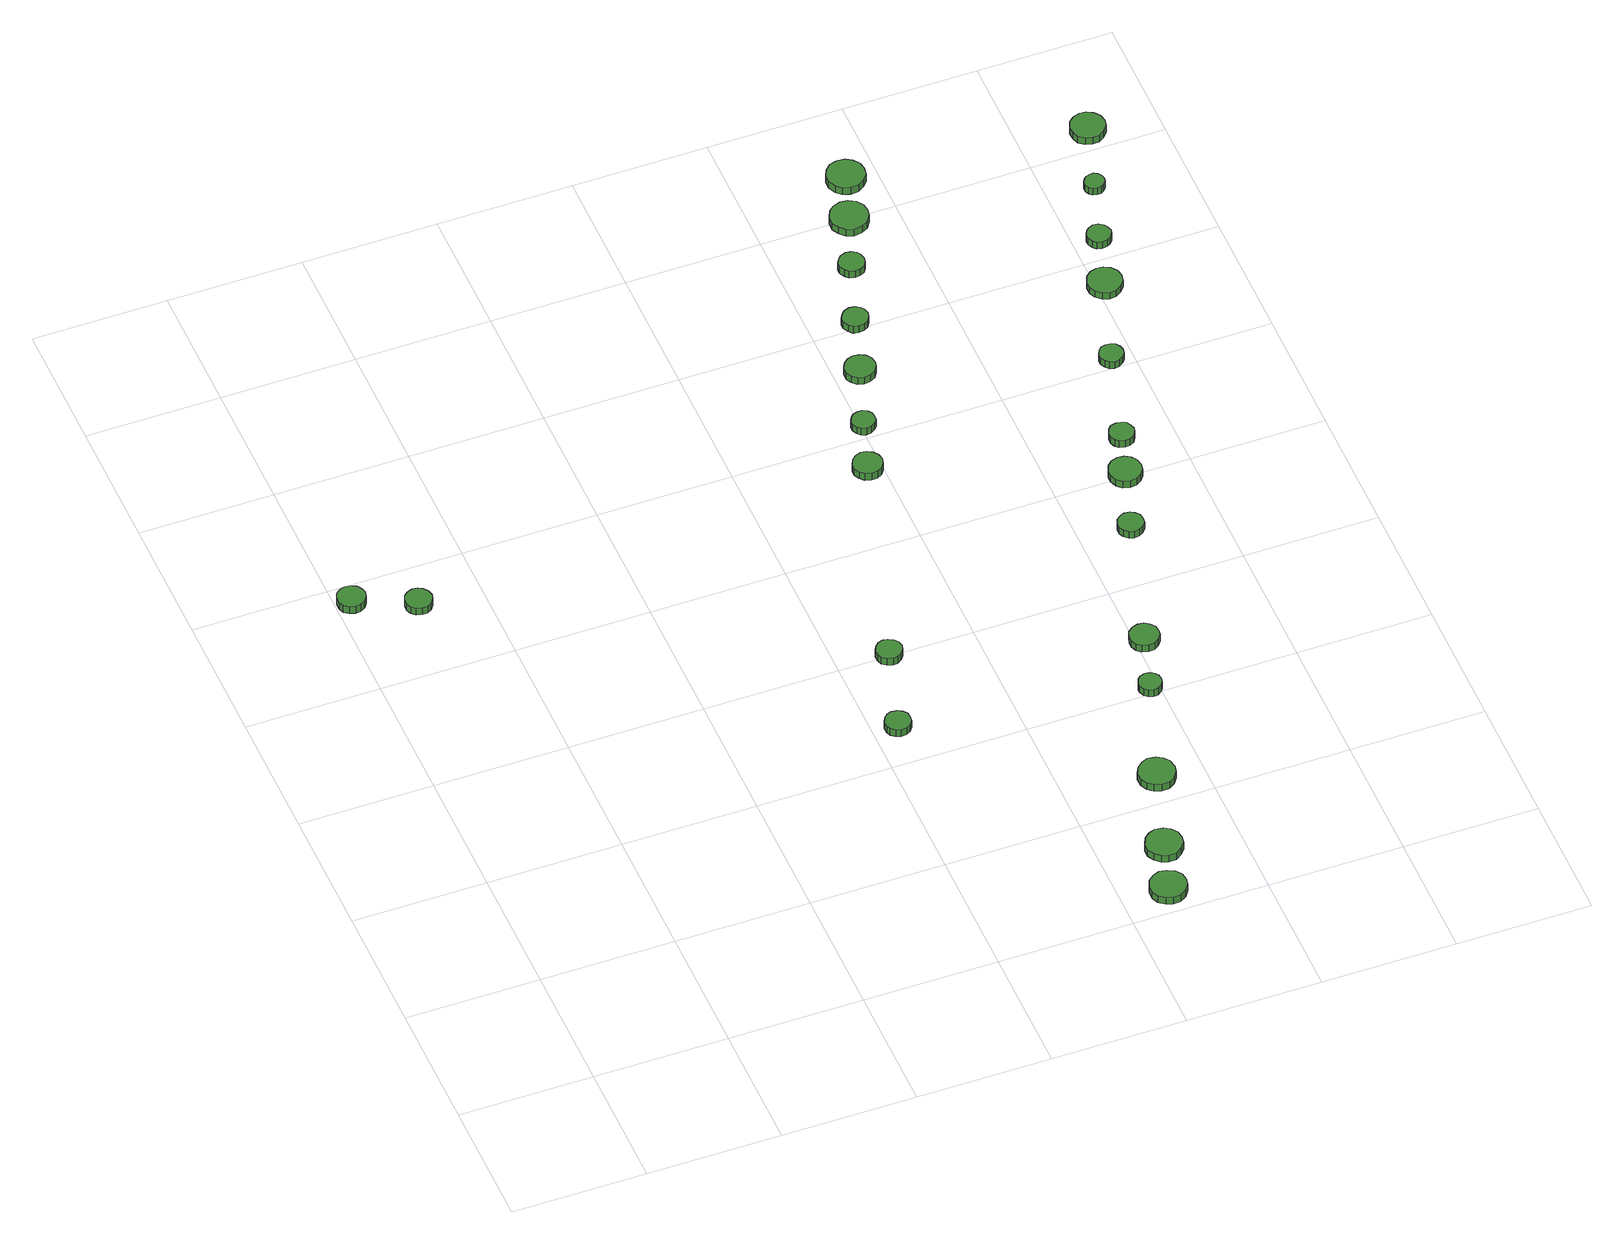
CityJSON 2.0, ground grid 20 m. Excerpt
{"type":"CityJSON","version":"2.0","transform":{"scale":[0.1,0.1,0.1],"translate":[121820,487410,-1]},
"CityObjects":{
"tree1":{"type":"SolitaryVegetationObject","attributes":{"function":"something"},"geometry":[{"type":"MultiSurface","lod":"1","boundaries":[[[0,1,2,3,4,5,6,7,8,9,10,11,12,13,14]],[[15,16,17,18,19,20,21,22,23,24,25,26,27,28,29]],[[0,29,28,1]],[[1,28,27,2]],[[2,27,26,3]],[[3,26,25,4]],[[4,25,24,5]],[[5,24,23,6]],[[6,23,22,7]],[[7,22,21,8]],[[8,21,20,9]],[[9,20,19,10]],[[10,19,18,11]],[[11,18,17,12]],[[12,17,16,13]],[[13,16,15,14]],[[14,15,29,0]]]}]},
"tree2":{"type":"SolitaryVegetationObject","attributes":{"function":"something"},"geometry":[{"type":"MultiSurface","lod":"1","boundaries":[[[30,31,32,33,34,35,36,37,38,39,40,41,42,43,44]],[[45,46,47,48,49,50,51,52,53,54,55,56,57,58,59]],[[30,59,58,31]],[[31,58,57,32]],[[32,57,56,33]],[[33,56,55,34]],[[34,55,54,35]],[[35,54,53,36]],[[36,53,52,37]],[[37,52,51,38]],[[38,51,50,39]],[[39,50,49,40]],[[40,49,48,41]],[[41,48,47,42]],[[42,47,46,43]],[[43,46,45,44]],[[44,45,59,30]]]}]},
"tree3":{"type":"SolitaryVegetationObject","attributes":{"function":"something"},"geometry":[{"type":"MultiSurface","lod":"1","boundaries":[[[60,61,62,63,64,65,66,67,68,69,70,71,72,73,74]],[[75,76,77,78,79,80,81,82,83,84,85,86,87,88,89]],[[60,89,88,61]],[[61,88,87,62]],[[62,87,86,63]],[[63,86,85,64]],[[64,85,84,65]],[[65,84,83,66]],[[66,83,82,67]],[[67,82,81,68]],[[68,81,80,69]],[[69,80,79,70]],[[70,79,78,71]],[[71,78,77,72]],[[72,77,76,73]],[[73,76,75,74]],[[74,75,89,60]]]}]},
"tree4":{"type":"SolitaryVegetationObject","attributes":{"function":"something"},"geometry":[{"type":"MultiSurface","lod":"1","boundaries":[[[90,91,92,93,94,95,96,97,98,99,100,101,102,103,104]],[[105,106,107,108,109,110,111,112,113,114,115,116,117,118,119]],[[90,119,118,91]],[[91,118,117,92]],[[92,117,116,93]],[[93,116,115,94]],[[94,115,114,95]],[[95,114,113,96]],[[96,113,112,97]],[[97,112,111,98]],[[98,111,110,99]],[[99,110,109,100]],[[100,109,108,101]],[[101,108,107,102]],[[102,107,106,103]],[[103,106,105,104]],[[104,105,119,90]]]}]},
"tree5":{"type":"SolitaryVegetationObject","attributes":{"function":"something"},"geometry":[{"type":"MultiSurface","lod":"1","boundaries":[[[120,121,122,123,124,125,126,127,128,129,130,131,132,133,134]],[[135,136,137,138,139,140,141,142,143,144,145,146,147,148,149]],[[120,149,148,121]],[[121,148,147,122]],[[122,147,146,123]],[[123,146,145,124]],[[124,145,144,125]],[[125,144,143,126]],[[126,143,142,127]],[[127,142,141,128]],[[128,141,140,129]],[[129,140,139,130]],[[130,139,138,131]],[[131,138,137,132]],[[132,137,136,133]],[[133,136,135,134]],[[134,135,149,120]]]}]},
"tree6":{"type":"SolitaryVegetationObject","attributes":{"function":"something"},"geometry":[{"type":"MultiSurface","lod":"1","boundaries":[[[150,151,152,153,154,155,156,157,158,159,160,161,162,163,164]],[[165,166,167,168,169,170,171,172,173,174,175,176,177,178,179]],[[150,179,178,151]],[[151,178,177,152]],[[152,177,176,153]],[[153,176,175,154]],[[154,175,174,155]],[[155,174,173,156]],[[156,173,172,157]],[[157,172,171,158]],[[158,171,170,159]],[[159,170,169,160]],[[160,169,168,161]],[[161,168,167,162]],[[162,167,166,163]],[[163,166,165,164]],[[164,165,179,150]]]}]},
"tree7":{"type":"SolitaryVegetationObject","attributes":{"function":"something"},"geometry":[{"type":"MultiSurface","lod":"1","boundaries":[[[180,181,182,183,184,185,186,187,188,189,190,191,192,193,194]],[[195,196,197,198,199,200,201,202,203,204,205,206,207,208,209]],[[180,209,208,181]],[[181,208,207,182]],[[182,207,206,183]],[[183,206,205,184]],[[184,205,204,185]],[[185,204,203,186]],[[186,203,202,187]],[[187,202,201,188]],[[188,201,200,189]],[[189,200,199,190]],[[190,199,198,191]],[[191,198,197,192]],[[192,197,196,193]],[[193,196,195,194]],[[194,195,209,180]]]}]},
"tree8":{"type":"SolitaryVegetationObject","attributes":{"function":"something"},"geometry":[{"type":"MultiSurface","lod":"1","boundaries":[[[210,211,212,213,214,215,216,217,218,219,220,221,222,223,224]],[[225,226,227,228,229,230,231,232,233,234,235,236,237,238,239]],[[210,239,238,211]],[[211,238,237,212]],[[212,237,236,213]],[[213,236,235,214]],[[214,235,234,215]],[[215,234,233,216]],[[216,233,232,217]],[[217,232,231,218]],[[218,231,230,219]],[[219,230,229,220]],[[220,229,228,221]],[[221,228,227,222]],[[222,227,226,223]],[[223,226,225,224]],[[224,225,239,210]]]}]},
"tree9":{"type":"SolitaryVegetationObject","attributes":{"function":"something"},"geometry":[{"type":"MultiSurface","lod":"1","boundaries":[[[240,241,242,243,244,245,246,247,248,249,250,251,252,253,254]],[[255,256,257,258,259,260,261,262,263,264,265,266,267,268,269]],[[240,269,268,241]],[[241,268,267,242]],[[242,267,266,243]],[[243,266,265,244]],[[244,265,264,245]],[[245,264,263,246]],[[246,263,262,247]],[[247,262,261,248]],[[248,261,260,249]],[[249,260,259,250]],[[250,259,258,251]],[[251,258,257,252]],[[252,257,256,253]],[[253,256,255,254]],[[254,255,269,240]]]}]},
"tree10":{"type":"SolitaryVegetationObject","attributes":{"function":"something"},"geometry":[{"type":"MultiSurface","lod":"1","boundaries":[[[270,271,272,273,274,275,276,277,278,279,280,281,282,283,284]],[[285,286,287,288,289,290,291,292,293,294,295,296,297,298,299]],[[270,299,298,271]],[[271,298,297,272]],[[272,297,296,273]],[[273,296,295,274]],[[274,295,294,275]],[[275,294,293,276]],[[276,293,292,277]],[[277,292,291,278]],[[278,291,290,279]],[[279,290,289,280]],[[280,289,288,281]],[[281,288,287,282]],[[282,287,286,283]],[[283,286,285,284]],[[284,285,299,270]]]}]},
"tree11":{"type":"SolitaryVegetationObject","attributes":{"function":"something"},"geometry":[{"type":"MultiSurface","lod":"1","boundaries":[[[300,301,302,303,304,305,306,307,308,309,310,311,312,313,314]],[[315,316,317,318,319,320,321,322,323,324,325,326,327,328,329]],[[300,329,328,301]],[[301,328,327,302]],[[302,327,326,303]],[[303,326,325,304]],[[304,325,324,305]],[[305,324,323,306]],[[306,323,322,307]],[[307,322,321,308]],[[308,321,320,309]],[[309,320,319,310]],[[310,319,318,311]],[[311,318,317,312]],[[312,317,316,313]],[[313,316,315,314]],[[314,315,329,300]]]}]},
"tree12":{"type":"SolitaryVegetationObject","attributes":{"function":"something"},"geometry":[{"type":"MultiSurface","lod":"1","boundaries":[[[330,331,332,333,334,335,336,337,338,339,340,341,342,343,344]],[[345,346,347,348,349,350,351,352,353,354,355,356,357,358,359]],[[330,359,358,331]],[[331,358,357,332]],[[332,357,356,333]],[[333,356,355,334]],[[334,355,354,335]],[[335,354,353,336]],[[336,353,352,337]],[[337,352,351,338]],[[338,351,350,339]],[[339,350,349,340]],[[340,349,348,341]],[[341,348,347,342]],[[342,347,346,343]],[[343,346,345,344]],[[344,345,359,330]]]}]},
"tree13":{"type":"SolitaryVegetationObject","attributes":{"function":"something"},"geometry":[{"type":"MultiSurface","lod":"1","boundaries":[[[360,361,362,363,364,365,366,367,368,369,370,371,372,373,374]],[[375,376,377,378,379,380,381,382,383,384,385,386,387,388,389]],[[360,389,388,361]],[[361,388,387,362]],[[362,387,386,363]],[[363,386,385,364]],[[364,385,384,365]],[[365,384,383,366]],[[366,383,382,367]],[[367,382,381,368]],[[368,381,380,369]],[[369,380,379,370]],[[370,379,378,371]],[[371,378,377,372]],[[372,377,376,373]],[[373,376,375,374]],[[374,375,389,360]]]}]},
"tree14":{"type":"SolitaryVegetationObject","attributes":{"function":"something"},"geometry":[{"type":"MultiSurface","lod":"1","boundaries":[[[390,391,392,393,394,395,396,397,398,399,400,401,402,403,404]],[[405,406,407,408,409,410,411,412,413,414,415,416,417,418,419]],[[390,419,418,391]],[[391,418,417,392]],[[392,417,416,393]],[[393,416,415,394]],[[394,415,414,395]],[[395,414,413,396]],[[396,413,412,397]],[[397,412,411,398]],[[398,411,410,399]],[[399,410,409,400]],[[400,409,408,401]],[[401,408,407,402]],[[402,407,406,403]],[[403,406,405,404]],[[404,405,419,390]]]}]},
"tree15":{"type":"SolitaryVegetationObject","attributes":{"function":"something"},"geometry":[{"type":"MultiSurface","lod":"1","boundaries":[[[420,421,422,423,424,425,426,427,428,429,430,431,432,433,434]],[[435,436,437,438,439,440,441,442,443,444,445,446,447,448,449]],[[420,449,448,421]],[[421,448,447,422]],[[422,447,446,423]],[[423,446,445,424]],[[424,445,444,425]],[[425,444,443,426]],[[426,443,442,427]],[[427,442,441,428]],[[428,441,440,429]],[[429,440,439,430]],[[430,439,438,431]],[[431,438,437,432]],[[432,437,436,433]],[[433,436,435,434]],[[434,435,449,420]]]}]},
"tree16":{"type":"SolitaryVegetationObject","attributes":{"function":"something"},"geometry":[{"type":"MultiSurface","lod":"1","boundaries":[[[450,451,452,453,454,455,456,457,458,459,460,461,462,463,464]],[[465,466,467,468,469,470,471,472,473,474,475,476,477,478,479]],[[450,479,478,451]],[[451,478,477,452]],[[452,477,476,453]],[[453,476,475,454]],[[454,475,474,455]],[[455,474,473,456]],[[456,473,472,457]],[[457,472,471,458]],[[458,471,470,459]],[[459,470,469,460]],[[460,469,468,461]],[[461,468,467,462]],[[462,467,466,463]],[[463,466,465,464]],[[464,465,479,450]]]}]},
"tree17":{"type":"SolitaryVegetationObject","attributes":{"function":"something"},"geometry":[{"type":"MultiSurface","lod":"1","boundaries":[[[480,481,482,483,484,485,486,487,488,489,490,491,492,493,494]],[[495,496,497,498,499,500,501,502,503,504,505,506,507,508,509]],[[480,509,508,481]],[[481,508,507,482]],[[482,507,506,483]],[[483,506,505,484]],[[484,505,504,485]],[[485,504,503,486]],[[486,503,502,487]],[[487,502,501,488]],[[488,501,500,489]],[[489,500,499,490]],[[490,499,498,491]],[[491,498,497,492]],[[492,497,496,493]],[[493,496,495,494]],[[494,495,509,480]]]}]},
"tree18":{"type":"SolitaryVegetationObject","attributes":{"function":"something"},"geometry":[{"type":"MultiSurface","lod":"1","boundaries":[[[510,511,512,513,514,515,516,517,518,519,520,521,522,523,524]],[[525,526,527,528,529,530,531,532,533,534,535,536,537,538,539]],[[510,539,538,511]],[[511,538,537,512]],[[512,537,536,513]],[[513,536,535,514]],[[514,535,534,515]],[[515,534,533,516]],[[516,533,532,517]],[[517,532,531,518]],[[518,531,530,519]],[[519,530,529,520]],[[520,529,528,521]],[[521,528,527,522]],[[522,527,526,523]],[[523,526,525,524]],[[524,525,539,510]]]}]},
"tree19":{"type":"SolitaryVegetationObject","attributes":{"function":"something"},"geometry":[{"type":"MultiSurface","lod":"1","boundaries":[[[540,541,542,543,544,545,546,547,548,549,550,551,552,553,554]],[[555,556,557,558,559,560,561,562,563,564,565,566,567,568,569]],[[540,569,568,541]],[[541,568,567,542]],[[542,567,566,543]],[[543,566,565,544]],[[544,565,564,545]],[[545,564,563,546]],[[546,563,562,547]],[[547,562,561,548]],[[548,561,560,549]],[[549,560,559,550]],[[550,559,558,551]],[[551,558,557,552]],[[552,557,556,553]],[[553,556,555,554]],[[554,555,569,540]]]}]},
"tree20":{"type":"SolitaryVegetationObject","attributes":{"function":"something"},"geometry":[{"type":"MultiSurface","lod":"1","boundaries":[[[570,571,572,573,574,575,576,577,578,579,580,581,582,583,584]],[[585,586,587,588,589,590,591,592,593,594,595,596,597,598,599]],[[570,599,598,571]],[[571,598,597,572]],[[572,597,596,573]],[[573,596,595,574]],[[574,595,594,575]],[[575,594,593,576]],[[576,593,592,577]],[[577,592,591,578]],[[578,591,590,579]],[[579,590,589,580]],[[580,589,588,581]],[[581,588,587,582]],[[582,587,586,583]],[[583,586,585,584]],[[584,585,599,570]]]}]},
"tree21":{"type":"SolitaryVegetationObject","attributes":{"function":"something"},"geometry":[{"type":"MultiSurface","lod":"1","boundaries":[[[600,601,602,603,604,605,606,607,608,609,610,611,612,613,614]],[[615,616,617,618,619,620,621,622,623,624,625,626,627,628,629]],[[600,629,628,601]],[[601,628,627,602]],[[602,627,626,603]],[[603,626,625,604]],[[604,625,624,605]],[[605,624,623,606]],[[606,623,622,607]],[[607,622,621,608]],[[608,621,620,609]],[[609,620,619,610]],[[610,619,618,611]],[[611,618,617,612]],[[612,617,616,613]],[[613,616,615,614]],[[614,615,629,600]]]}]},
"tree22":{"type":"SolitaryVegetationObject","attributes":{"function":"something"},"geometry":[{"type":"MultiSurface","lod":"1","boundaries":[[[630,631,632,633,634,635,636,637,638,639,640,641,642,643,644]],[[645,646,647,648,649,650,651,652,653,654,655,656,657,658,659]],[[630,659,658,631]],[[631,658,657,632]],[[632,657,656,633]],[[633,656,655,634]],[[634,655,654,635]],[[635,654,653,636]],[[636,653,652,637]],[[637,652,651,638]],[[638,651,650,639]],[[639,650,649,640]],[[640,649,648,641]],[[641,648,647,642]],[[642,647,646,643]],[[643,646,645,644]],[[644,645,659,630]]]}]},
"tree23":{"type":"SolitaryVegetationObject","attributes":{"function":"something"},"geometry":[{"type":"MultiSurface","lod":"1","boundaries":[[[660,661,662,663,664,665,666,667,668,669,670,671,672,673,674]],[[675,676,677,678,679,680,681,682,683,684,685,686,687,688,689]],[[660,689,688,661]],[[661,688,687,662]],[[662,687,686,663]],[[663,686,685,664]],[[664,685,684,665]],[[665,684,683,666]],[[666,683,682,667]],[[667,682,681,668]],[[668,681,680,669]],[[669,680,679,670]],[[670,679,678,671]],[[671,678,677,672]],[[672,677,676,673]],[[673,676,675,674]],[[674,675,689,660]]]}]},
"tree24":{"type":"SolitaryVegetationObject","attributes":{"function":"something"},"geometry":[{"type":"MultiSurface","lod":"1","boundaries":[[[690,691,692,693,694,695,696,697,698,699,700,701,702,703,704]],[[705,706,707,708,709,710,711,712,713,714,715,716,717,718,719]],[[690,719,718,691]],[[691,718,717,692]],[[692,717,716,693]],[[693,716,715,694]],[[694,715,714,695]],[[695,714,713,696]],[[696,713,712,697]],[[697,712,711,698]],[[698,711,710,699]],[[699,710,709,700]],[[700,709,708,701]],[[701,708,707,702]],[[702,707,706,703]],[[703,706,705,704]],[[704,705,719,690]]]}]}
},
"vertices":[
[44,968,23],[42,976,23],[37,983,23],[29,987,23],[21,988,23],[13,986,23],[6,980,23],[3,972,23],[3,963,23],[6,955,23],[13,950,23],[21,947,23],[29,948,23],[37,952,23],[42,959,23],[42,959,10],[37,952,10],[29,948,10],[21,947,10],[13,950,10],[6,955,10],[3,963,10],[3,972,10],[6,980,10],[13,986,10],[21,988,10],[29,987,10],[37,983,10],[42,976,10],[44,968,10],
[127,928,25],[125,936,25],[120,943,25],[113,947,25],[105,948,25],[97,945,25],[91,940,25],[88,932,25],[88,924,25],[91,917,25],[97,911,25],[105,909,25],[113,909,25],[120,913,25],[125,920,25],[125,920,12],[120,913,12],[113,909,12],[105,909,12],[97,911,12],[91,917,12],[88,924,12],[88,932,12],[91,940,12],[97,945,12],[105,948,12],[113,947,12],[120,943,12],[125,936,12],[127,928,12],
[654,467,26],[653,475,26],[648,481,26],[641,485,26],[633,486,26],[626,484,26],[620,478,26],[617,471,26],[617,463,26],[620,456,26],[626,451,26],[633,448,26],[641,449,26],[648,453,26],[653,459,26],[653,459,13],[648,453,13],[641,449,13],[633,448,13],[626,451,13],[620,456,13],[617,463,13],[617,471,13],[620,478,13],[626,484,13],[633,486,13],[641,485,13],[648,481,13],[653,475,13],[654,467,13],
[693,597,28],[691,605,28],[686,611,28],[679,615,28],[672,616,28],[664,614,28],[658,608,28],[655,601,28],[655,593,28],[658,586,28],[664,581,28],[672,578,28],[679,579,28],[686,583,28],[691,589,28],[691,589,15],[686,583,15],[679,579,15],[672,578,15],[664,581,15],[658,586,15],[655,593,15],[655,601,15],[658,608,15],[664,614,15],[672,616,15],[679,615,15],[686,611,15],[691,605,15],[693,597,15],
[892,34,31],[890,45,31],[883,54,31],[873,59,31],[862,61,31],[852,57,31],[843,50,31],[839,40,31],[839,28,31],[843,18,31],[852,11,31],[862,7,31],[873,8,31],[883,14,31],[890,23,31],[890,23,18],[883,14,18],[873,8,18],[862,7,18],[852,11,18],[843,18,18],[839,28,18],[839,40,18],[843,50,18],[852,57,18],[862,61,18],[873,59,18],[883,54,18],[890,45,18],[892,34,18],
[917,114,28],[915,125,28],[908,134,28],[899,139,28],[887,141,28],[877,137,28],[869,130,28],[864,119,28],[864,108,28],[869,98,28],[877,91,28],[887,87,28],[899,88,28],[908,94,28],[915,103,28],[915,103,15],[908,94,15],[899,88,15],[887,87,15],[877,91,15],[869,98,15],[864,108,15],[864,119,15],[869,130,15],[877,137,15],[887,141,15],[899,139,15],[908,134,15],[915,125,15],[917,114,15],
[958,245,27],[956,256,27],[949,265,27],[940,270,27],[928,272,27],[918,268,27],[910,261,27],[905,251,27],[905,239,27],[910,229,27],[918,222,27],[928,218,27],[940,219,27],[949,225,27],[956,234,27],[956,234,14],[949,225,14],[940,219,14],[928,218,14],[918,222,14],[910,229,14],[905,239,14],[905,251,14],[910,261,14],[918,268,14],[928,272,14],[940,270,14],[949,265,14],[956,256,14],[958,245,14],
[799,940,28],[797,949,28],[792,956,28],[784,961,28],[775,962,28],[766,959,28],[760,953,28],[756,945,28],[756,936,28],[760,928,28],[766,922,28],[775,919,28],[784,920,28],[792,924,28],[797,931,28],[797,931,15],[792,924,15],[784,920,15],[775,919,15],[766,922,15],[760,928,15],[756,936,15],[756,945,15],[760,953,15],[766,959,15],[775,962,15],[784,961,15],[792,956,15],[797,949,15],[799,940,15],
[1002,407,28],[1001,414,28],[997,419,28],[991,423,28],[984,424,28],[977,422,28],[972,417,28],[969,410,28],[969,404,28],[972,397,28],[977,393,28],[984,390,28],[991,391,28],[997,395,28],[1001,400,28],[1001,400,15],[997,395,15],[991,391,15],[984,390,15],[977,393,15],[972,397,15],[969,404,15],[969,410,15],[972,417,15],[977,422,15],[984,424,15],[991,423,15],[997,419,15],[1001,414,15],[1002,407,15],
[820,1021,26],[819,1028,26],[815,1034,26],[808,1038,26],[801,1038,26],[794,1036,26],[789,1031,26],[786,1025,26],[786,1018,26],[789,1011,26],[794,1006,26],[801,1004,26],[808,1005,26],[815,1009,26],[819,1014,26],[819,1014,13],[815,1009,13],[808,1005,13],[801,1004,13],[794,1006,13],[789,1011,13],[786,1018,13],[786,1025,13],[789,1031,13],[794,1036,13],[801,1038,13],[808,1038,13],[815,1034,13],[819,1028,13],[820,1021,13],
[1031,490,32],[1030,499,32],[1024,506,32],[1017,511,32],[1008,512,32],[999,509,32],[992,503,32],[989,495,32],[989,486,32],[992,478,32],[999,472,32],[1008,469,32],[1017,470,32],[1024,474,32],[1030,482,32],[1030,482,19],[1024,474,19],[1017,470,19],[1008,469,19],[999,472,19],[992,478,19],[989,486,19],[989,495,19],[992,503,19],[999,509,19],[1008,512,19],[1017,511,19],[1024,506,19],[1030,499,19],[1031,490,19],
[859,1118,26],[857,1127,26],[851,1135,26],[843,1139,26],[834,1140,26],[825,1137,26],[818,1131,26],[814,1123,26],[814,1113,26],[818,1105,26],[825,1098,26],[834,1096,26],[843,1097,26],[851,1101,26],[857,1109,26],[857,1109,13],[851,1101,13],[843,1097,13],[834,1096,13],[825,1098,13],[818,1105,13],[814,1113,13],[814,1123,13],[818,1131,13],[825,1137,13],[834,1140,13],[843,1139,13],[851,1135,13],[857,1127,13],[859,1118,13],
[884,1209,26],[882,1217,26],[878,1223,26],[871,1227,26],[863,1228,26],[855,1225,26],[850,1220,26],[846,1213,26],[846,1205,26],[850,1198,26],[855,1192,26],[863,1190,26],[871,1191,26],[878,1195,26],[882,1201,26],[882,1201,13],[878,1195,13],[871,1191,13],[863,1190,13],[855,1192,13],[850,1198,13],[846,1205,13],[846,1213,13],[850,1220,13],[855,1225,13],[863,1228,13],[871,1227,13],[878,1223,13],[882,1217,13],[884,1209,13],
[1090,698,32],[1089,706,32],[1084,712,32],[1077,716,32],[1069,717,32],[1062,714,32],[1056,709,32],[1053,702,32],[1053,694,32],[1056,687,32],[1062,682,32],[1069,679,32],[1077,680,32],[1084,684,32],[1089,690,32],[1089,690,19],[1084,684,19],[1077,680,19],[1069,679,19],[1062,682,19],[1056,687,19],[1053,694,19],[1053,702,19],[1056,709,19],[1062,714,19],[1069,717,19],[1077,716,19],[1084,712,19],[1089,706,19],[1090,698,19],
[918,1309,26],[916,1317,26],[912,1323,26],[905,1327,26],[897,1328,26],[889,1325,26],[884,1320,26],[880,1313,26],[880,1305,26],[884,1298,26],[889,1292,26],[897,1290,26],[905,1291,26],[912,1295,26],[916,1301,26],[916,1301,13],[912,1295,13],[905,1291,13],[897,1290,13],[889,1292,13],[884,1298,13],[880,1305,13],[880,1313,13],[884,1320,13],[889,1325,13],[897,1328,13],[905,1327,13],[912,1323,13],[916,1317,13],[918,1309,13],
[1127,799,28],[1125,809,28],[1119,817,28],[1111,822,28],[1101,823,28],[1091,820,28],[1084,813,28],[1080,804,28],[1080,794,28],[1084,785,28],[1091,778,28],[1101,775,28],[1111,776,28],[1119,781,28],[1125,789,28],[1125,789,15],[1119,781,15],[1111,776,15],[1101,775,15],[1091,778,15],[1084,785,15],[1080,794,15],[1080,804,15],[1084,813,15],[1091,820,15],[1101,823,15],[1111,822,15],[1119,817,15],[1125,809,15],[1127,799,15],
[956,1392,27],[954,1403,27],[947,1413,27],[937,1419,27],[925,1420,27],[914,1416,27],[906,1409,27],[901,1398,27],[901,1386,27],[906,1376,27],[914,1368,27],[925,1364,27],[937,1366,27],[947,1371,27],[954,1381,27],[954,1381,14],[947,1371,14],[937,1366,14],[925,1364,14],[914,1368,14],[906,1376,14],[901,1386,14],[901,1398,14],[906,1409,14],[914,1416,14],[925,1420,14],[937,1419,14],[947,1413,14],[954,1403,14],[956,1392,14],
[1144,869,26],[1142,876,26],[1138,883,26],[1131,886,26],[1124,887,26],[1116,885,26],[1111,880,26],[1108,873,26],[1108,865,26],[1111,858,26],[1116,853,26],[1124,851,26],[1131,852,26],[1138,855,26],[1142,862,26],[1142,862,13],[1138,855,13],[1131,852,13],[1124,851,13],[1116,853,13],[1111,858,13],[1108,865,13],[1108,873,13],[1111,880,13],[1116,885,13],[1124,887,13],[1131,886,13],[1138,883,13],[1142,876,13],[1144,869,13],
[981,1469,26],[979,1480,26],[972,1489,26],[962,1495,26],[950,1496,26],[939,1493,26],[931,1485,26],[926,1475,26],[926,1463,26],[931,1452,26],[939,1445,26],[950,1441,26],[962,1442,26],[972,1448,26],[979,1457,26],[979,1457,13],[972,1448,13],[962,1442,13],[950,1441,13],[939,1445,13],[931,1452,13],[926,1463,13],[926,1475,13],[931,1485,13],[939,1493,13],[950,1496,13],[962,1495,13],[972,1489,13],[979,1480,13],[981,1469,13],
[1186,1016,25],[1184,1023,25],[1180,1029,25],[1173,1032,25],[1166,1033,25],[1159,1031,25],[1154,1026,25],[1151,1019,25],[1151,1012,25],[1154,1005,25],[1159,1000,25],[1166,998,25],[1173,999,25],[1180,1003,25],[1184,1008,25],[1184,1008,12],[1180,1003,12],[1173,999,12],[1166,998,12],[1159,1000,12],[1154,1005,12],[1151,1012,12],[1151,1019,12],[1154,1026,12],[1159,1031,12],[1166,1033,12],[1173,1032,12],[1180,1029,12],[1184,1023,12],[1186,1016,12],
[1236,1148,26],[1234,1158,26],[1227,1167,26],[1218,1172,26],[1208,1173,26],[1198,1170,26],[1190,1163,26],[1186,1153,26],[1186,1142,26],[1190,1133,26],[1198,1126,26],[1208,1122,26],[1218,1123,26],[1227,1129,26],[1234,1137,26],[1234,1137,14],[1227,1129,14],[1218,1123,14],[1208,1122,14],[1198,1126,14],[1190,1133,14],[1186,1142,14],[1186,1153,14],[1190,1163,14],[1198,1170,14],[1208,1173,14],[1218,1172,14],[1227,1167,14],[1234,1158,14],[1236,1148,14],
[1254,1234,26],[1252,1241,26],[1248,1247,26],[1242,1251,26],[1234,1252,26],[1227,1249,26],[1222,1245,26],[1219,1238,26],[1219,1231,26],[1222,1224,26],[1227,1219,26],[1234,1217,26],[1242,1218,26],[1248,1221,26],[1252,1227,26],[1252,1227,13],[1248,1221,13],[1242,1218,13],[1234,1217,13],[1227,1219,13],[1222,1224,13],[1219,1231,13],[1219,1238,13],[1222,1245,13],[1227,1249,13],[1234,1252,13],[1242,1251,13],[1248,1247,13],[1252,1241,13],[1254,1234,13],
[1282,1331,25],[1281,1337,25],[1277,1342,25],[1272,1345,25],[1266,1345,25],[1260,1343,25],[1256,1339,25],[1253,1334,25],[1253,1328,25],[1256,1322,25],[1260,1318,25],[1266,1317,25],[1272,1317,25],[1277,1320,25],[1281,1325,25],[1281,1325,12],[1277,1320,12],[1272,1317,12],[1266,1317,12],[1260,1318,12],[1256,1322,12],[1253,1328,12],[1253,1334,12],[1256,1339,12],[1260,1343,12],[1266,1345,12],[1272,1345,12],[1277,1342,12],[1281,1337,12],[1282,1331,12],
[1323,1432,27],[1321,1442,27],[1314,1451,27],[1305,1456,27],[1295,1457,27],[1285,1454,27],[1277,1447,27],[1273,1437,27],[1273,1427,27],[1277,1417,27],[1285,1410,27],[1295,1407,27],[1305,1408,27],[1314,1413,27],[1321,1422,27],[1321,1422,14],[1314,1413,14],[1305,1408,14],[1295,1407,14],[1285,1410,14],[1277,1417,14],[1273,1427,14],[1273,1437,14],[1277,1447,14],[1285,1454,14],[1295,1457,14],[1305,1456,14],[1314,1451,14],[1321,1442,14],[1323,1432,14]
]}
